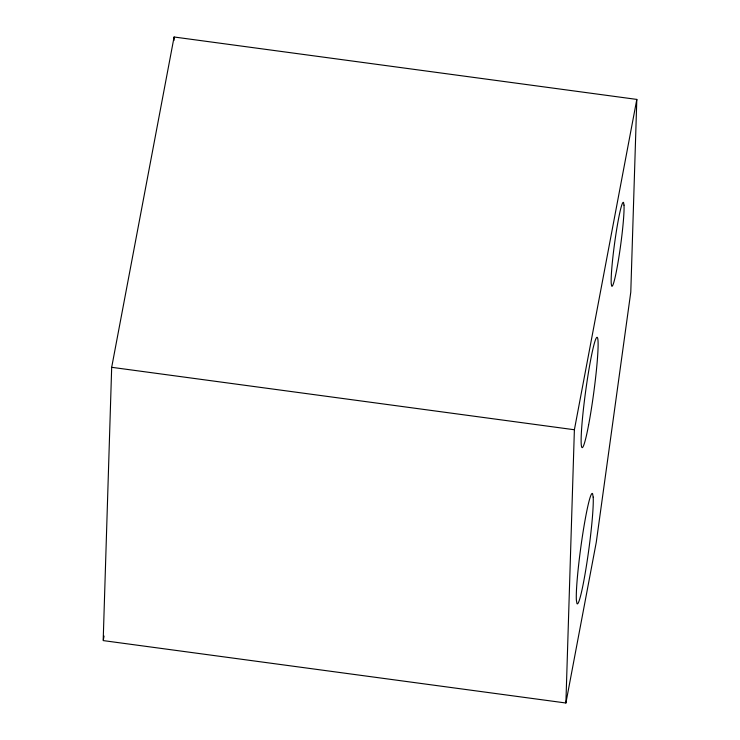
<?xml version="1.0" encoding="UTF-8"?>
<svg xmlns="http://www.w3.org/2000/svg" width="740" height="740" viewBox="0 0 740 740"><rect width="100%" height="100%" fill="white"/><g stroke="black" fill="none" stroke-linecap="round" stroke-linejoin="round"><path stroke-width="1.11" d="M111.684 367.308L103.184 640.59L565.896 703L596.264 542.3L630.785 292.106L636.816 99.419L174.103 37L111.684 367.308L574.388 429.755L565.896 703M173.993 40.46L174.103 37M103.397 639.452L104.044 636.058M574.388 429.755L636.816 99.419M624.005 205.137L623.552 202.566A42.356 3.127 -82.3 0 0 615.874 234.451A42.356 3.127 -82.3 0 0 611.221 283.476L611.675 286.047A42.356 3.127 -82.3 0 0 619.352 254.162A42.356 3.127 -82.3 0 0 624.005 205.137M593.184 497.123L592.592 493.737A55.731 4.116 -82.3 0 0 582.491 535.686A55.731 4.116 -82.3 0 0 576.377 600.196L576.969 603.581A55.731 4.116 -82.3 0 0 587.07 561.632A55.731 4.116 -82.3 0 0 593.184 497.123M588.596 425.038A55.731 4.116 -82.3 0 0 597.421 337.588A55.731 4.116 -82.3 0 0 582.815 414.909A55.731 4.116 -82.3 0 0 588.596 425.038"/></g></svg>
